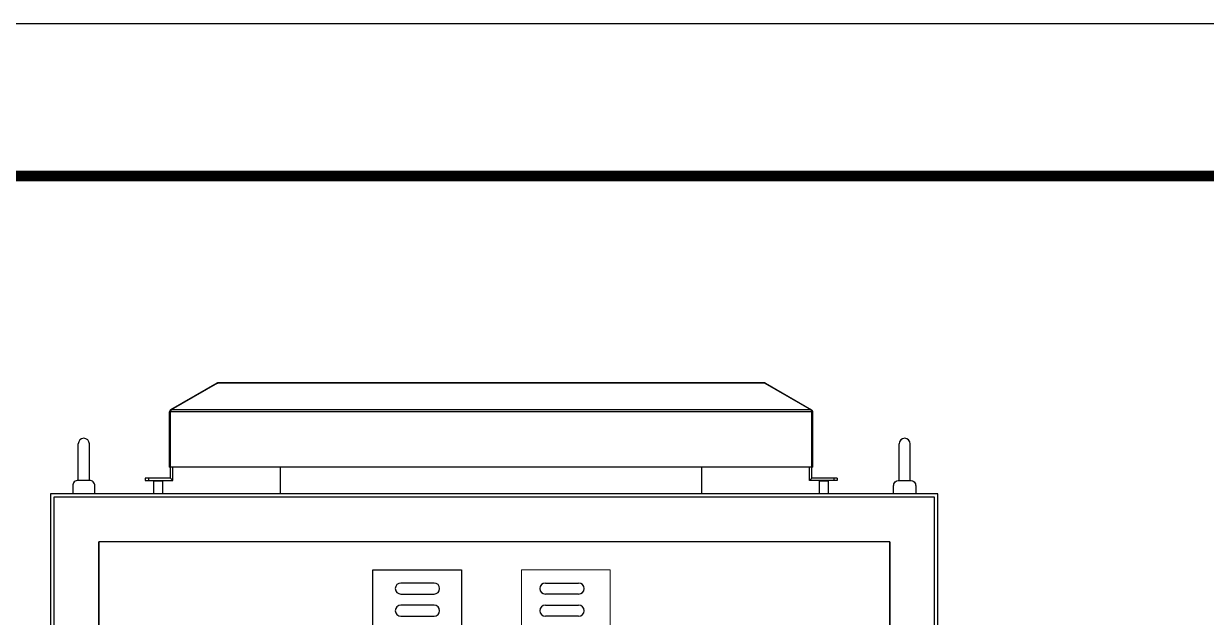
# Model space of a CAD drawing. Extents: x 81437 to 204847, y -54769 to -29444.
# Drawn here: x 87150 to 88216, y -43111 to -42575 of the extents above; entities that cross this region are included whole.
import ezdxf
from ezdxf.enums import TextEntityAlignment as Align

# ---------------------------------------------------------------- set-up
doc = ezdxf.new("R2010")
doc.units = 0
doc.header["$LTSCALE"] = 100
doc.header["$MEASUREMENT"] = 0
for name, color, linetype in [('EYEBOLT', 7, 'Continuous'), ('PANEL', 7, 'Continuous'), ('t', 1, 'Continuous')]:
    doc.layers.add(name, color=color, linetype=linetype)
doc.layers.add('细实线', color=7, linetype='Continuous', lineweight=20)
doc.styles.get("Standard").update_dxf_attribs({"font": ''})
doc.styles.add('微软雅黑', font='')
doc.styles.get('Standard').set_extended_font_data('SimSun')
doc.styles.get('微软雅黑').set_extended_font_data('Microsoft YaHei')

# ---------------------------------------------------------------- blocks, each defined once
blk = doc.blocks.new('图框')
at = {"layer": 't', "color": 7, "const_width": 9.62}
blk.add_lwpolyline([(4109.5, -3210.4), (4109.5, -58.9), (-6.2, -58.9), (-6.2, -3210.4)], close=True, dxfattribs=at)
at = {"color": 7, "style": '微软雅黑', "flags": 8}
for tag, p, height in [('DWG.NAME:', (1375.5, -2969.2), 25), ('DWG.NO.:', (3122, -3089.3), 24), ('图纸编号', (3309.2, -3111.3), 24), ('FILENO.:', (3122.5, -3165), 24), ('文档号', (3311.6, -3183), 24)]:
    blk.add_attdef(tag, p, '', height=height, dxfattribs=at)
at = {"color": 7, "style": '微软雅黑', "width": 0.8, "flags": 8}
for tag, p, height in [('PROJECTNAME:', (3119.3, -2971.7), 24), ('PROJECT_NAME', (3324.7, -2969.2), 25)]:
    blk.add_attdef(tag, p, '', height=height, dxfattribs=at)
at = {"color": 7, "style": '微软雅黑', "flags": 8}
for tag, p in [('图纸名称:', (1371.6, -3024.8)), ('项目名称', (3272.9, -3045.6))]:
    blk.add_attdef(tag, text='', height=25, dxfattribs=at).set_placement(p, align=Align.BOTTOM_LEFT)
for tag, height, width, p in [('RENLIU', 24, 0.7, (692, -3009.2)), ('SHUFENWANG', 24, 0.7, (879.6, -3009.2)), ('FANGHOU', 24, 0.7, (1063.6, -3009.2)), ('DANDANLI', 24, 0.7, (1243.9, -3009.2)), ('#10STATIONONTROLCABINETCOVER', 30, 0.6, (1771.7, -3076)), ('HANGZHOUHOLLYSYSAUTOMATIONCO.,LTD.', 24, 0.7, (2763.9, -3104.6))]:
    blk.add_attdef(tag, text='', height=height, dxfattribs=dict(at, width=width)).set_placement(p, align=Align.MIDDLE)
at = {"color": 7, "flags": 8}
blk.add_attdef('A', text='', height=23, dxfattribs=at).set_placement((53.7, -3033.7), align=Align.MIDDLE)
at = {"color": 7, "style": '微软雅黑', "flags": 8}
for tag, height, p in [('设计时间', 23, (207.7, -3033.7)), ('刘仁', 23, (692, -3061.1)), ('王姝芬', 23, (879.6, -3061.1)), ('侯方', 23, (1063.6, -3061.1)), ('李丹丹', 23, (1243.9, -3061.1)), ('PAGEXOFX', 24, (3947.6, -3097.9)), ('REV.', 24, (53.2, -3121.9)), ('DATE', 24, (202.7, -3121.9)), ('DESCRIPTION', 24, (445.6, -3121.9)), ('PREPARED', 24, (692, -3121.9)), ('CHECKED', 24, (879.6, -3121.9)), ('SIGNED', 24, (1063.6, -3121.9)), ('APPROVED', 24, (1243.9, -3121.9)), ('图纸名称', 30, (1771.7, -3153.6)), ('第几页共几页', 24, (3947.6, -3172.9))]:
    blk.add_attdef(tag, text='', height=height, dxfattribs=at).set_placement(p, align=Align.MIDDLE)

msp = doc.modelspace()

# ---------------------------------------------------------------- linework, layer by layer
at = {"color": 7, "linetype": 'Continuous'}
for p, q in [((87323.8, -42899.4), (87282.1, -42923.4)), ((87324.3, -42899.4), (87282.6, -42923.4)), ((87323.8, -42899.4), (87323.9, -42899.6)), ((87817.7, -42899.4), (87324.3, -42899.4)), ((87817.1, -42899.1), (87324.9, -42899.1)), ((87817.7, -42899.4), (87859.4, -42923.4)), ((87818.2, -42899.4), (87818.1, -42899.6)), ((87818.2, -42899.4), (87859.9, -42923.4)), ((87282.1, -42923.4), (87282.4, -42923.9)), ((87859.4, -42923.4), (87282.6, -42923.4)), ((87859.9, -42923.4), (87859.6, -42923.9)), ((87281, -42975.1), (87281, -42925.3)), ((87281, -42925.3), (87282, -42925.3)), ((87282, -42975.1), (87282, -42925.3)), ((87860, -42925.3), (87282, -42925.3)), ((87860, -42975.1), (87860, -42925.3)), ((87861, -42925.3), (87860, -42925.3)), ((87861, -42975.1), (87861, -42925.3)), ((87281, -42975.1), (87282, -42975.1)), ((87282, -42985.1), (87282, -42975.1)), ((87860, -42975.1), (87282, -42975.1)), ((87284, -42987.1), (87284, -42975.1)), ((87381, -42999.1), (87381, -42975.1)), ((87761, -42999.1), (87761, -42975.1)), ((87858, -42987.1), (87858, -42975.1)), ((87860, -42985.1), (87860, -42975.1)), ((87861, -42975.1), (87860, -42975.1)), ((87259, -42985.1), (87259, -42987.1)), ((87282, -42985.1), (87259, -42985.1)), ((87259, -42987.1), (87284, -42987.1)), ((87262, -42985.1), (87262, -42987.1)), ((87267.5, -42987.1), (87267, -42987.6)), ((87267, -42999.1), (87267, -42987.6)), ((87275, -42987.6), (87267, -42987.6)), ((87274.5, -42987.1), (87275, -42987.6)), ((87275, -42999.1), (87275, -42987.6)), ((87284, -42987.1), (87282, -42985.1)), ((87858, -42987.1), (87860, -42985.1)), ((87883, -42987.1), (87858, -42987.1)), ((87883, -42985.1), (87860, -42985.1)), ((87867.5, -42987.1), (87867, -42987.6)), ((87867, -42999.1), (87867, -42987.6)), ((87875, -42987.6), (87867, -42987.6)), ((87874.5, -42987.1), (87875, -42987.6)), ((87875, -42999.1), (87875, -42987.6)), ((87880, -42985.1), (87880, -42987.1)), ((87883, -42985.1), (87883, -42987.1)), ((87519.6, -43079.6), (87489.6, -43079.6)), ((87619.9, -43079.6), (87649.9, -43079.6)), ((87489.6, -43089.6), (87519.6, -43089.6)), ((87649.9, -43089.6), (87619.9, -43089.6)), ((87519.6, -43099.6), (87489.6, -43099.6)), ((87619.9, -43099.6), (87649.9, -43099.6)), ((87489.6, -43109.6), (87519.6, -43109.6)), ((87649.9, -43109.6), (87619.9, -43109.6))]:
    msp.add_line(p, q, dxfattribs=at)
at = {"color": 1}
msp.add_lwpolyline([(86392.3, -42575), (90720.6, -42575), (90720.6, -46005.3), (86392.3, -46005.3)], close=True, dxfattribs=at)
at = {"color": 7}
msp.add_lwpolyline([(87464.4, -43067.6), (87544.4, -43067.6), (87544.4, -44867.6), (87464.4, -44867.6)], close=True, dxfattribs=at)
at = {"color": 7, "linetype": 'Continuous'}
for centre, radius, start, end in [((87324.9, -42901.3), 2.2, 90, 120), ((87817.1, -42901.3), 2.2, 60, 90), ((87283.2, -42925.3), 2.2, 120, 180), ((87858.8, -42925.3), 2.2, 0, 60), ((87309.3, -42932.1), 28.1, 164.5161, 164.989), ((87832.7, -42932.1), 28.1, 15.011, 15.4839), ((87489.6, -43084.6), 5, 90, 270), ((87519.6, -43084.6), 5, 270, 90), ((87619.9, -43084.6), 5, 90, 270), ((87649.9, -43084.6), 5, 270, 90), ((87489.6, -43104.6), 5, 90, 270), ((87519.6, -43104.6), 5, 270, 90), ((87619.9, -43104.6), 5, 90, 270), ((87649.9, -43104.6), 5, 270, 90)]:
    msp.add_arc(centre, radius, start, end, dxfattribs=at)
for points, start_tangent, end_tangent in [([(87324.3, -42899.4), (87324.5, -42899.2)], (0.721412, 0.692506), (0.835895, 0.548889)), ([(87324.5, -42899.2), (87324.7, -42899.1)], (0.835895, 0.548889), (0.949224, 0.3146)), ([(87324.7, -42899.1), (87324.9, -42899.1)], (0.949224, 0.3146), (1, 0)), ([(87817.3, -42899.1), (87817.1, -42899.1)], (-0.949224, 0.3146), (-1, 0)), ([(87817.5, -42899.2), (87817.3, -42899.1)], (-0.835895, 0.548889), (-0.949224, 0.3146)), ([(87817.7, -42899.4), (87817.5, -42899.2)], (-0.721412, 0.692506), (-0.835895, 0.548889)), ([(87282.4, -42923.9), (87282.2, -42924.6)], (-0.319262, -0.947666), (-0.267211, -0.963638)), ([(87282.6, -42923.4), (87282.4, -42923.9)], (-0.461961, -0.8869), (-0.319262, -0.947666)), ([(87859.4, -42923.4), (87859.6, -42923.9)], (0.461961, -0.8869), (0.319262, -0.947666)), ([(87859.6, -42923.9), (87859.8, -42924.6)], (0.319262, -0.947666), (0.267211, -0.963638)), ([(87282.2, -42924.8), (87282, -42925.3)], (-0.259249, -0.96581), (-0.252028, -0.96772)), ([(87859.9, -42924.8), (87860, -42925.3)], (0.259249, -0.96581), (0.252028, -0.96772))]:
    msp.add_spline(points, degree=3, dxfattribs=dict(at, start_tangent=start_tangent, end_tangent=end_tangent))
at = {"layer": 'EYEBOLT'}
for p, q in [((87198.8, -42987), (87198.8, -42954.1)), ((87203.8, -42949.1), (87203.8, -42949.1)), ((87208.8, -42987), (87208.8, -42954.1)), ((87938.8, -42987), (87938.8, -42954.1)), ((87943.8, -42949.1), (87943.8, -42949.1)), ((87948.8, -42987), (87948.8, -42954.1))]:
    msp.add_line(p, q, dxfattribs=at)
at = {"layer": 'EYEBOLT', "color": 7}
for points in [[(87213.8, -42999.1), (87213.8, -42992, 0.414214), (87208.8, -42987), (87198.8, -42987, 0.414214), (87193.8, -42992), (87193.8, -42999.1)], [(87933.8, -42999.1), (87933.8, -42992, -0.414214), (87938.8, -42987), (87948.8, -42987, -0.414214), (87953.8, -42992), (87953.8, -42999.1)]]:
    msp.add_lwpolyline(points, format="xyb", dxfattribs=at)
at = {"layer": 'EYEBOLT'}
for centre, start, end in [((87203.8, -42954.1), 90, 180), ((87203.8, -42954.1), 0, 90), ((87943.8, -42954.1), 90, 180), ((87943.8, -42954.1), 0, 90)]:
    msp.add_arc(centre, 5, start, end, dxfattribs=at)
at = {"layer": 'PANEL', "color": 7}
for p, q in [((87973.8, -42999.1), (87173.8, -42999.1)), ((87173.8, -42999.1), (87173.8, -44999.1)), ((87176.8, -43002.1), (87176.8, -44996.1)), ((87970.8, -43002.1), (87176.8, -43002.1)), ((87970.8, -44996.1), (87970.8, -43002.1)), ((87973.8, -44999.1), (87973.8, -42999.1)), ((87930.3, -43042.6), (87217.3, -43042.6)), ((87217.3, -43042.6), (87217.3, -43429.1)), ((87217.3, -43820.1), (87217.3, -43042.6)), ((87930.3, -43820.1), (87930.3, -43042.6)), ((87930.3, -43042.6), (87930.3, -43429.1))]:
    msp.add_line(p, q, dxfattribs=at)
at = {"layer": '细实线'}
msp.add_lwpolyline([(87598.4, -43067.6), (87678.4, -43067.6), (87678.4, -44867.6), (87598.4, -44867.6)], close=True, dxfattribs=at)

# ---------------------------------------------------------------- block references
at = {"color": 1}
msp.add_blockref('图框', (86485.2, -42653.7), dxfattribs=at)

doc.saveas('drawing.dxf')
